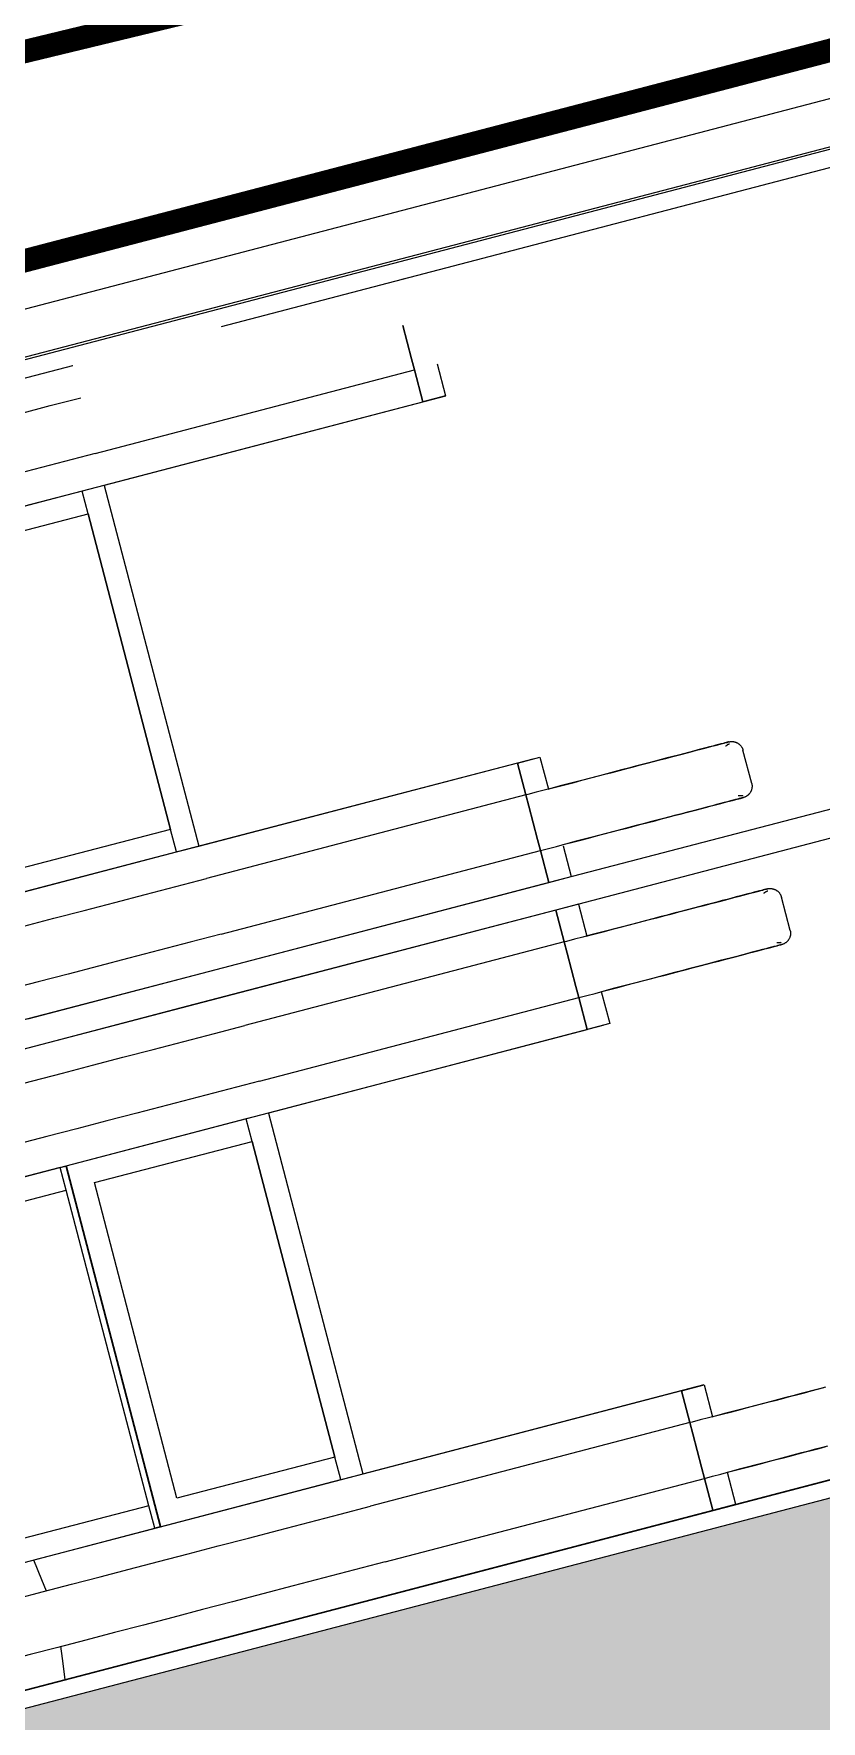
# Model space of a CAD drawing. Header units: millimetres. Extents: x -100356 to 314685, y 446 to 1273965.
# Drawn here: x 99951 to 101640, y 622019 to 625640 of the extents above; entities that cross this region are included whole.
import ezdxf

# ---------------------------------------------------------------- set-up
doc = ezdxf.new("R2010")
doc.units = ezdxf.units.MM
doc.linetypes.add('Dash', pattern=[6, 3, -3])
doc.linetypes.add('DASHED2', pattern=[0.375, 0.25, -0.125])
for name, color, linetype, lineweight in [('20180221 BF$0$TUONG 2', 2, 'Continuous', 25), ('@ color hatch', 7, 'Continuous', 13), ('gf$0$A-_GENM----_M', 7, 'Continuous', 9), ('gf$0$Core - tb$0$1-thaythuong', 9, 'Continuous', 13), ('GJ', 1, 'Continuous', 13), ('KÍNH', 150, 'Continuous', 9)]:
    doc.layers.add(name, color=color, linetype=linetype, lineweight=lineweight)

# ---------------------------------------------------------------- blocks, each defined once
blk = doc.blocks.new('SITE')
at = {"layer": 'GJ', "color": 2, "linetype": 'DASHED2', "ltscale": 200, "const_width": 50, "elevation": 0}
blk.add_lwpolyline([(-1160.8, 11822.6), (38571.9, 16750.1), (72293.8, 20682), (72665.9, 20725.4), (70991.8, 24794), (67558.7, 33008.6), (67488.7, 32988.2), (63297, 41856.2), (55641.1, 39398.5), (32498, 31968.9), (30483.5, 38296.4), (27912.2, 37565.9), (20347.2, 35807.5), (-530.8, 30760.1), (-1186, 35376.6)], dxfattribs=at)
blk = doc.blocks.new('escalator')
at = {"layer": '20180221 BF$0$TUONG 2', "ltscale": 0.5}
blk.add_lwpolyline([(0, 0), (13000, 0), (13000, -2800), (0, -2800)], close=True, dxfattribs=at)
blk.add_lwpolyline([(0, -2762.2), (12239.7, -2762.2)], dxfattribs=at)
at = {"layer": 'gf$0$A-_GENM----_M', "color": 25}
for q in [(11350.3, -2762.2), (11750.3, -2762.2)]:
    blk.add_line((11799.4, -2762.2), q, dxfattribs=at)
at = {"layer": 'gf$0$Core - tb$0$1-thaythuong'}
for p, q in [((10571.6, -38), (11020.8, -38)), ((10971.6, -38), (11020.8, -38)), ((10971.6, -38.5), (10971.6, -38)), ((11020.8, -38), (11020.8, -38.5)), ((11350.3, -37.8), (11799.4, -37.8)), ((11750.3, -37.8), (11799.4, -37.8)), ((11799.4, -37.8), (12949.1, -37.8)), ((11727.3, -134.2), (11727.3, -207.8)), ((11727.3, -207.8), (11727.3, -134.2)), ((11727.3, -207.8), (11727.3, -232.7)), ((11727.3, -232.7), (11727.3, -207.8)), ((11019.4, -232.7), (11727.3, -232.7)), ((11727.3, -232.7), (11727.3, -303.5)), ((11727.3, -303.5), (11727.3, -232.7)), ((11777.3, -232.2), (11777.3, -303.5)), ((10291.1, -303.5), (10924.8, -303.5)), ((10971.6, -304), (10571.6, -304)), ((10924.8, -303.5), (11727.3, -303.5)), ((11020.8, -304), (10971.6, -304)), ((10971.6, -354), (10971.6, -304)), ((11777.3, -304), (11020.8, -304)), ((11020.8, -304), (11020.8, -1104)), ((11777.3, -303.5), (11727.3, -303.5)), ((10621.8, -354), (10971.6, -354)), ((10971.6, -1054), (10971.6, -354)), ((10971.6, -354), (10971.6, -1054)), ((10971.6, -1054), (10971.6, -354)), ((10971.6, -1054), (10621.8, -1054)), ((10971.6, -1104), (10971.6, -1054)), ((10924.8, -1104.5), (10291.1, -1104.5)), ((10571.6, -1104), (10971.6, -1104)), ((11727.3, -1104.5), (10924.8, -1104.5)), ((10971.6, -1104), (11020.8, -1104)), ((11020.8, -1104), (11762.1, -1104)), ((11727.3, -1104.5), (11727.3, -1175.3)), ((11727.3, -1175.3), (11727.3, -1104.5)), ((11727.3, -1104.5), (11777.3, -1104.5)), ((11777.3, -1104.5), (11777.3, -1175.8)), ((11727.3, -1175.3), (11019.4, -1175.3)), ((11727.3, -1175.3), (11727.3, -1200.2)), ((11727.3, -1200.2), (11727.3, -1175.3)), ((11727.3, -1200.2), (11727.3, -1273.8)), ((11727.3, -1273.8), (11727.3, -1200.2)), ((12202.3, -1273.8), (12202.3, -1200.2)), ((11019.4, -1298.8), (11727.3, -1298.8)), ((11727.3, -1273.8), (11727.3, -1298.8)), ((11727.3, -1298.8), (11727.3, -1273.8)), ((11727.3, -1298.8), (11727.3, -1369.5)), ((11727.3, -1369.5), (11727.3, -1298.8)), ((11777.3, -1301.5), (11777.3, -1369.5)), ((10291.1, -1369.5), (10924.8, -1369.5)), ((11762.1, -1370), (10571.6, -1370)), ((10924.8, -1369.5), (11727.3, -1369.5)), ((11727.3, -1369.5), (11777.3, -1369.5)), ((12930.8, -1370), (11762.1, -1370)), ((8493.2, -1430), (10571.6, -1430)), ((10924.8, -1430.5), (10291.1, -1430.5)), ((10571.6, -1430), (11762.1, -1430)), ((11727.3, -1430.5), (10924.8, -1430.5)), ((11727.3, -1430.5), (11727.3, -1501.2)), ((11727.3, -1501.2), (11727.3, -1430.5)), ((11777.3, -1430.5), (11727.3, -1430.5)), ((11762.1, -1430), (12930.8, -1430)), ((11777.3, -1430.5), (11777.3, -1501.7)), ((11727.3, -1501.2), (11019.4, -1501.2)), ((11727.3, -1501.2), (11727.3, -1526.2)), ((11727.3, -1526.2), (11727.3, -1501.2)), ((11727.3, -1526.2), (11727.3, -1599.8)), ((11727.3, -1599.8), (11727.3, -1526.2)), ((12202.3, -1599.8), (12202.3, -1526.2)), ((11019.4, -1624.7), (11727.3, -1624.7)), ((11727.3, -1599.8), (11727.3, -1624.7)), ((11727.3, -1624.7), (11727.3, -1599.8)), ((11727.3, -1624.7), (11727.3, -1695.5)), ((11727.3, -1695.5), (11727.3, -1624.7)), ((11777.3, -1624.2), (11777.3, -1695.5)), ((10559.3, -1696), (10159.3, -1696)), ((10291.1, -1695.5), (10924.8, -1695.5)), ((10559.3, -1696), (10571.5, -1696)), ((10559.3, -1746), (10559.3, -1696)), ((10971.6, -1696), (10571.6, -1696)), ((10571.6, -1696), (10571.6, -2496)), ((10573.1, -2496), (10573.1, -1696)), ((10924.8, -1695.5), (11727.3, -1695.5)), ((11020.8, -1696), (10971.6, -1696)), ((10971.6, -1746), (10971.6, -1696)), ((11762.1, -1696), (11020.8, -1696)), ((11020.8, -1696), (11020.8, -2496)), ((11777.3, -1695.5), (11727.3, -1695.5)), ((10209.4, -1746), (10559.3, -1746)), ((10559.3, -2446), (10559.3, -1746)), ((10621.8, -2446), (10621.8, -1746)), ((10621.8, -1746), (10971.6, -1746)), ((10971.6, -2446), (10971.6, -1746)), ((10971.6, -1746), (10971.6, -2446)), ((10971.6, -2446), (10971.6, -1746)), ((10559.3, -2446), (10209.4, -2446)), ((10559.3, -2496), (10559.3, -2446)), ((10971.6, -2446), (10621.8, -2446)), ((10971.6, -2496), (10971.6, -2446)), ((10159.3, -2496), (10559.3, -2496)), ((10924.8, -2496.5), (10291.1, -2496.5)), ((10571.5, -2496), (10559.3, -2496)), ((10571.6, -2496), (10971.6, -2496)), ((11727.3, -2496.5), (10924.8, -2496.5)), ((10971.6, -2496), (11020.8, -2496)), ((11020.8, -2496), (11777.3, -2496)), ((11727.3, -2496.5), (11727.3, -2567.3)), ((11727.3, -2567.3), (11727.3, -2496.5)), ((11727.3, -2496.5), (11777.3, -2496.5)), ((11777.3, -2496.5), (11777.3, -2567.8)), ((11727.3, -2567.3), (11019.4, -2567.3)), ((11727.3, -2567.3), (11727.3, -2592.2)), ((11727.3, -2592.2), (11727.3, -2567.3)), ((11727.3, -2592.2), (11727.3, -2665.8)), ((11727.3, -2665.8), (11727.3, -2592.2)), ((11727.3, -2665.8), (11727.3, -2690.8)), ((11727.3, -2690.8), (11727.3, -2665.8)), ((11019.4, -2690.8), (11727.3, -2690.8)), ((11727.3, -2690.8), (11727.3, -2761.5)), ((11727.3, -2761.5), (11727.3, -2690.8)), ((11777.3, -2690.3), (11777.3, -2761.5)), ((11350.3, -2762.2), (2690, -2762.2)), ((10571.6, -2762), (8493.2, -2762)), ((8944.3, -2761.5), (10291.1, -2761.5)), ((10291.1, -2761.5), (10924.8, -2761.5)), ((11020.8, -2762), (10571.6, -2762)), ((10924.8, -2761.5), (11727.3, -2761.5)), ((10971.6, -2762), (10971.6, -2761.5)), ((11020.8, -2762), (10971.6, -2762)), ((11020.8, -2761.5), (11020.8, -2762)), ((12930.8, -2762), (11020.8, -2762)), ((11727.3, -2761.5), (11777.3, -2761.5)), ((12949.1, -2762.2), (11799.4, -2762.2))]:
    blk.add_line(p, q, dxfattribs=at)
at = {"layer": 'gf$0$Core - tb$0$1-thaythuong', "flags": 128}
for points in [[(10173.1, -109.2), (10232.9, -109.2), (10294, -109.2), (10356.2, -109.2), (10419.6, -109.2), (10483.8, -109.2), (10549, -109.2), (10614.9, -109.2), (10681.4, -109.2), (10748.5, -109.2), (10816, -109.2), (10883.8, -109.2), (10951.8, -109.2), (11019.4, -109.2)], [(11019.4, -232.7), (10951.2, -232.7), (10883.2, -232.7), (10815.3, -232.7), (10747.8, -232.7), (10680.8, -232.7), (10614.2, -232.7), (10548.4, -232.7), (10483.2, -232.7), (10419, -232.7), (10355.7, -232.7), (10293.4, -232.7), (10232.3, -232.7), (10173.1, -232.7)], [(10173.1, -1175.3), (10232.9, -1175.3), (10294, -1175.3), (10356.2, -1175.3), (10419.6, -1175.3), (10483.8, -1175.3), (10549, -1175.3), (10614.9, -1175.3), (10681.4, -1175.3), (10748.5, -1175.3), (10816, -1175.3), (10883.8, -1175.3), (10951.8, -1175.3), (11019.4, -1175.3)], [(12177.4, -1175.3), (12177, -1175.3), (12175.9, -1175.3), (12174.1, -1175.3), (12171.6, -1175.3), (12168.4, -1175.3), (12164.5, -1175.3), (12159.9, -1175.3), (12154.5, -1175.3), (12148.5, -1175.3), (12141.9, -1175.3), (12134.5, -1175.3), (12126.5, -1175.3), (12117.9, -1175.3), (12108.6, -1175.3), (12098.8, -1175.3), (12088.3, -1175.3), (12077.3, -1175.3), (12065.7, -1175.3), (12053.5, -1175.3), (12040.9, -1175.3), (12027.7, -1175.3), (12014.1, -1175.3), (12000, -1175.3), (11985.5, -1175.3), (11970.5, -1175.3), (11955.2, -1175.3), (11939.5, -1175.3), (11923.4, -1175.3), (11907.1, -1175.3), (11890.4, -1175.3), (11873.5, -1175.3), (11856.4, -1175.3), (11839, -1175.3), (11821.5, -1175.3), (11803.8, -1175.3), (11786, -1175.3), (11768.2, -1175.3), (11750.2, -1175.3), (11732.2, -1175.3), (11727.3, -1175.3)], [(11777.3, -1175.3), (11781.2, -1175.3), (11799, -1175.3), (11816.8, -1175.3), (11834.3, -1175.3), (11851.7, -1175.3), (11868.9, -1175.3), (11885.9, -1175.3), (11902.6, -1175.3), (11919, -1175.3), (11935.2, -1175.3), (11951, -1175.3), (11966.4, -1175.3), (11981.5, -1175.3), (11996.1, -1175.3), (12010.3, -1175.3), (12024.1, -1175.3), (12037.4, -1175.3), (12050.2, -1175.3), (12062.5, -1175.3), (12074.2, -1175.3), (12085.4, -1175.3), (12096, -1175.3), (12106, -1175.3), (12115.5, -1175.3), (12124.3, -1175.3), (12132.4, -1175.3), (12139.9, -1175.3), (12146.8, -1175.3), (12153, -1175.3), (12158.5, -1175.3), (12163.3, -1175.3), (12167.4, -1175.3), (12170.8, -1175.3), (12173.5, -1175.3), (12175.5, -1175.3), (12176.8, -1175.3), (12177.4, -1175.3), (12177.4, -1175.3)], [(12177.4, -1180.3), (12176.6, -1180.3), (12175.8, -1180.3), (12175, -1180.4), (12174.2, -1180.5), (12173.4, -1180.7), (12172.6, -1180.8), (12171.9, -1181.1), (12171.1, -1181.3), (12170.3, -1181.6), (12169.6, -1181.8), (12168.9, -1182.2), (12168.2, -1182.5)], [(12177.4, -1175.3), (12178.4, -1175.3), (12179.4, -1175.4), (12180.4, -1175.5), (12181.4, -1175.6), (12182.3, -1175.8), (12183.3, -1176), (12184.3, -1176.2), (12185.2, -1176.5), (12186.2, -1176.9), (12187.1, -1177.2), (12188, -1177.7), (12188.9, -1178.1), (12189.8, -1178.6), (12190.6, -1179.1), (12191.5, -1179.6), (12192.3, -1180.2), (12193.1, -1180.8), (12193.8, -1181.5), (12194.6, -1182.1), (12195.3, -1182.8), (12196, -1183.6), (12196.6, -1184.3), (12197.2, -1185.1), (12197.8, -1185.9), (12198.4, -1186.8), (12198.9, -1187.6), (12199.4, -1188.5), (12199.9, -1189.4), (12200.3, -1190.3), (12200.7, -1191.2), (12201, -1192.1), (12201.3, -1193.1), (12201.6, -1194), (12201.8, -1195), (12202, -1196), (12202.1, -1197), (12202.2, -1198), (12202.3, -1199), (12202.3, -1200), (12202.3, -1200.2)], [(11019.4, -1298.8), (10951.2, -1298.8), (10883.2, -1298.8), (10815.3, -1298.8), (10747.8, -1298.8), (10680.8, -1298.8), (10614.2, -1298.8), (10548.4, -1298.8), (10483.2, -1298.8), (10419, -1298.8), (10355.7, -1298.8), (10293.4, -1298.8), (10232.3, -1298.8), (10173.1, -1298.8)], [(11727.3, -1298.8), (11745.3, -1298.8), (11763.3, -1298.8), (11781.2, -1298.8), (11799, -1298.8), (11816.8, -1298.8), (11834.3, -1298.8), (11851.7, -1298.8), (11868.9, -1298.8), (11885.9, -1298.8), (11902.6, -1298.8), (11919, -1298.8), (11935.2, -1298.8), (11951, -1298.8), (11966.4, -1298.8), (11981.5, -1298.8), (11996.1, -1298.8), (12010.3, -1298.8), (12024.1, -1298.8), (12037.4, -1298.8), (12050.2, -1298.8), (12062.5, -1298.8), (12074.2, -1298.8), (12085.4, -1298.8), (12096, -1298.8), (12106, -1298.8), (12115.5, -1298.8), (12124.3, -1298.8), (12132.4, -1298.8), (12139.9, -1298.8), (12146.8, -1298.8), (12153, -1298.8), (12158.5, -1298.8), (12163.3, -1298.8), (12167.4, -1298.8), (12170.8, -1298.8), (12173.5, -1298.8), (12175.5, -1298.8), (12176.8, -1298.8), (12177.4, -1298.8), (12177.4, -1298.8)], [(12177.4, -1298.8), (12177, -1298.8), (12175.9, -1298.8), (12174.1, -1298.8), (12171.6, -1298.8), (12168.4, -1298.8), (12164.5, -1298.8), (12159.9, -1298.8), (12154.5, -1298.8), (12148.5, -1298.8), (12141.9, -1298.8), (12134.5, -1298.8), (12126.5, -1298.8), (12117.9, -1298.8), (12108.6, -1298.8), (12098.8, -1298.8), (12088.3, -1298.8), (12077.3, -1298.8), (12065.7, -1298.8), (12053.5, -1298.8), (12040.9, -1298.8), (12027.7, -1298.8), (12014.1, -1298.8), (12000, -1298.8), (11985.5, -1298.8), (11970.5, -1298.8), (11955.2, -1298.8), (11939.5, -1298.8), (11923.4, -1298.8), (11907.1, -1298.8), (11890.4, -1298.8), (11873.5, -1298.8), (11856.4, -1298.8), (11839, -1298.8), (11821.5, -1298.8), (11803.8, -1298.8), (11786, -1298.8), (11777.3, -1298.8)], [(12168, -1291.4), (12168.7, -1291.8), (12169.4, -1292.1), (12170.1, -1292.4), (12170.9, -1292.7), (12171.7, -1292.9), (12172.4, -1293.1), (12173.2, -1293.3), (12174, -1293.5), (12174.8, -1293.6), (12175.6, -1293.7), (12176.4, -1293.7), (12177.2, -1293.8), (12177.4, -1293.8)], [(12202.3, -1273.8), (12202.3, -1274.8), (12202.3, -1275.8), (12202.2, -1276.8), (12202, -1277.8), (12201.8, -1278.8), (12201.6, -1279.7), (12201.4, -1280.7), (12201.1, -1281.7), (12200.7, -1282.6), (12200.4, -1283.5), (12200, -1284.4), (12199.5, -1285.3), (12199, -1286.2), (12198.5, -1287.1), (12198, -1287.9), (12197.4, -1288.7), (12196.8, -1289.5), (12196.2, -1290.3), (12195.5, -1291), (12194.8, -1291.7), (12194, -1292.4), (12193.3, -1293), (12192.5, -1293.7), (12191.7, -1294.3), (12190.9, -1294.8), (12190, -1295.3), (12189.1, -1295.8), (12188.3, -1296.3), (12187.4, -1296.7), (12186.4, -1297.1), (12185.5, -1297.4), (12184.5, -1297.7), (12183.6, -1298), (12182.6, -1298.2), (12181.6, -1298.4), (12180.6, -1298.6), (12179.6, -1298.7), (12178.6, -1298.7), (12177.7, -1298.8), (12177.4, -1298.8)], [(10173.1, -1501.2), (10232.9, -1501.2), (10294, -1501.2), (10356.2, -1501.2), (10419.6, -1501.2), (10483.8, -1501.2), (10549, -1501.2), (10614.9, -1501.2), (10681.4, -1501.2), (10748.5, -1501.2), (10816, -1501.2), (10883.8, -1501.2), (10951.8, -1501.2), (11019.4, -1501.2)], [(12177.4, -1501.2), (12177, -1501.2), (12175.9, -1501.2), (12174.1, -1501.2), (12171.6, -1501.2), (12168.4, -1501.2), (12164.5, -1501.2), (12159.9, -1501.2), (12154.5, -1501.2), (12148.5, -1501.2), (12141.9, -1501.2), (12134.5, -1501.2), (12126.5, -1501.2), (12117.9, -1501.2), (12108.6, -1501.2), (12098.8, -1501.2), (12088.3, -1501.2), (12077.3, -1501.2), (12065.7, -1501.2), (12053.5, -1501.2), (12040.9, -1501.2), (12027.7, -1501.2), (12014.1, -1501.2), (12000, -1501.2), (11985.5, -1501.2), (11970.5, -1501.2), (11955.2, -1501.2), (11939.5, -1501.2), (11923.4, -1501.2), (11907.1, -1501.2), (11890.4, -1501.2), (11873.5, -1501.2), (11856.4, -1501.2), (11839, -1501.2), (11821.5, -1501.2), (11803.8, -1501.2), (11786, -1501.2), (11768.2, -1501.2), (11750.2, -1501.2), (11732.2, -1501.2), (11727.3, -1501.2)], [(11777.3, -1501.2), (11781.2, -1501.2), (11799, -1501.2), (11816.8, -1501.2), (11834.3, -1501.2), (11851.7, -1501.2), (11868.9, -1501.2), (11885.9, -1501.2), (11902.6, -1501.2), (11919, -1501.2), (11935.2, -1501.2), (11951, -1501.2), (11966.4, -1501.2), (11981.5, -1501.2), (11996.1, -1501.2), (12010.3, -1501.2), (12024.1, -1501.2), (12037.4, -1501.2), (12050.2, -1501.2), (12062.5, -1501.2), (12074.2, -1501.2), (12085.4, -1501.2), (12096, -1501.2), (12106, -1501.2), (12115.5, -1501.2), (12124.3, -1501.2), (12132.4, -1501.2), (12139.9, -1501.2), (12146.8, -1501.2), (12153, -1501.2), (12158.5, -1501.2), (12163.3, -1501.2), (12167.4, -1501.2), (12170.8, -1501.2), (12173.5, -1501.2), (12175.5, -1501.2), (12176.8, -1501.2), (12177.4, -1501.2), (12177.4, -1501.2)], [(12177.4, -1506.2), (12176.6, -1506.3), (12175.8, -1506.3), (12175, -1506.4), (12174.2, -1506.5), (12173.4, -1506.6), (12172.6, -1506.8), (12171.9, -1507), (12171.1, -1507.2), (12170.3, -1507.5), (12169.6, -1507.8), (12168.9, -1508.1), (12168.2, -1508.5), (12167.5, -1508.9)], [(12177.4, -1501.2), (12178.4, -1501.3), (12179.4, -1501.3), (12180.4, -1501.4), (12181.4, -1501.6), (12182.3, -1501.7), (12183.3, -1502), (12184.3, -1502.2), (12185.2, -1502.5), (12186.2, -1502.8), (12187.1, -1503.2), (12188, -1503.6), (12188.9, -1504.1), (12189.8, -1504.5), (12190.6, -1505), (12191.5, -1505.6), (12192.3, -1506.2), (12193.1, -1506.8), (12193.8, -1507.4), (12194.6, -1508.1), (12195.3, -1508.8), (12196, -1509.5), (12196.6, -1510.3), (12197.2, -1511.1), (12197.8, -1511.9), (12198.4, -1512.7), (12198.9, -1513.6), (12199.4, -1514.4), (12199.9, -1515.3), (12200.3, -1516.2), (12200.7, -1517.2), (12201, -1518.1), (12201.3, -1519), (12201.6, -1520), (12201.8, -1521), (12202, -1522), (12202.1, -1522.9), (12202.2, -1523.9), (12202.3, -1524.9), (12202.3, -1525.9), (12202.3, -1526.2)], [(11019.4, -1624.7), (10951.2, -1624.7), (10883.2, -1624.7), (10815.3, -1624.7), (10747.8, -1624.7), (10680.8, -1624.7), (10614.2, -1624.7), (10548.4, -1624.7), (10483.2, -1624.7), (10419, -1624.7), (10355.7, -1624.7), (10293.4, -1624.7), (10232.3, -1624.7), (10173.1, -1624.7)], [(11727.3, -1624.7), (11745.3, -1624.7), (11763.3, -1624.7), (11781.2, -1624.7), (11799, -1624.7), (11816.8, -1624.7), (11834.3, -1624.7), (11851.7, -1624.7), (11868.9, -1624.7), (11885.9, -1624.7), (11902.6, -1624.7), (11919, -1624.7), (11935.2, -1624.7), (11951, -1624.7), (11966.4, -1624.7), (11981.5, -1624.7), (11996.1, -1624.7), (12010.3, -1624.7), (12024.1, -1624.7), (12037.4, -1624.7), (12050.2, -1624.7), (12062.5, -1624.7), (12074.2, -1624.7), (12085.4, -1624.7), (12096, -1624.7), (12106, -1624.7), (12115.5, -1624.7), (12124.3, -1624.7), (12132.4, -1624.7), (12139.9, -1624.7), (12146.8, -1624.7), (12153, -1624.7), (12158.5, -1624.7), (12163.3, -1624.7), (12167.4, -1624.7), (12170.8, -1624.7), (12173.5, -1624.7), (12175.5, -1624.7), (12176.8, -1624.7), (12177.4, -1624.7), (12177.4, -1624.7)], [(12177.4, -1624.7), (12177, -1624.7), (12175.9, -1624.7), (12174.1, -1624.7), (12171.6, -1624.7), (12168.4, -1624.7), (12164.5, -1624.7), (12159.9, -1624.7), (12154.5, -1624.7), (12148.5, -1624.7), (12141.9, -1624.7), (12134.5, -1624.7), (12126.5, -1624.7), (12117.9, -1624.7), (12108.6, -1624.7), (12098.8, -1624.7), (12088.3, -1624.7), (12077.3, -1624.7), (12065.7, -1624.7), (12053.5, -1624.7), (12040.9, -1624.7), (12027.7, -1624.7), (12014.1, -1624.7), (12000, -1624.7), (11985.5, -1624.7), (11970.5, -1624.7), (11955.2, -1624.7), (11939.5, -1624.7), (11923.4, -1624.7), (11907.1, -1624.7), (11890.4, -1624.7), (11873.5, -1624.7), (11856.4, -1624.7), (11839, -1624.7), (11821.5, -1624.7), (11803.8, -1624.7), (11786, -1624.7), (11777.3, -1624.7)], [(12168, -1617.4), (12168.7, -1617.7), (12169.4, -1618.1), (12170.1, -1618.4), (12170.9, -1618.6), (12171.7, -1618.9), (12172.4, -1619.1), (12173.2, -1619.3), (12174, -1619.4), (12174.8, -1619.6), (12175.6, -1619.6), (12176.4, -1619.7), (12177.2, -1619.7), (12177.4, -1619.7)], [(12202.3, -1599.8), (12202.3, -1600.8), (12202.3, -1601.8), (12202.2, -1602.8), (12202, -1603.8), (12201.8, -1604.8), (12201.6, -1605.7), (12201.4, -1606.7), (12201.1, -1607.6), (12200.7, -1608.6), (12200.4, -1609.5), (12200, -1610.4), (12199.5, -1611.3), (12199, -1612.2), (12198.5, -1613.1), (12198, -1613.9), (12197.4, -1614.7), (12196.8, -1615.5), (12196.1, -1616.3), (12195.5, -1617), (12194.7, -1617.7), (12194, -1618.4), (12193.3, -1619), (12192.5, -1619.6), (12191.7, -1620.2), (12190.8, -1620.8), (12190, -1621.3), (12189.1, -1621.8), (12188.2, -1622.2), (12187.3, -1622.7), (12186.4, -1623), (12185.5, -1623.4), (12184.5, -1623.7), (12183.5, -1624), (12182.6, -1624.2), (12181.6, -1624.4), (12180.6, -1624.5), (12179.6, -1624.6), (12178.6, -1624.7), (12177.6, -1624.7), (12177.4, -1624.7)], [(10300.6, -2568.1), (10297.1, -2541.9), (10291.1, -2496.5)], [(10173.1, -2567.3), (10232.9, -2567.3), (10294, -2567.3), (10356.2, -2567.3), (10419.6, -2567.3), (10483.8, -2567.3), (10549, -2567.3), (10614.9, -2567.3), (10681.4, -2567.3), (10748.5, -2567.3), (10816, -2567.3), (10883.8, -2567.3), (10951.8, -2567.3), (11019.4, -2567.3)], [(12027.7, -2567.3), (12014.1, -2567.3), (12000, -2567.3), (11985.5, -2567.3), (11970.5, -2567.3), (11955.2, -2567.3), (11939.5, -2567.3), (11923.4, -2567.3), (11907.1, -2567.3), (11890.4, -2567.3), (11873.5, -2567.3), (11856.4, -2567.3), (11839, -2567.3), (11821.5, -2567.3), (11803.8, -2567.3), (11786, -2567.3), (11768.2, -2567.3), (11750.2, -2567.3), (11732.2, -2567.3), (11727.3, -2567.3)], [(11777.3, -2567.3), (11781.2, -2567.3), (11799, -2567.3), (11816.8, -2567.3), (11834.3, -2567.3), (11851.7, -2567.3), (11868.9, -2567.3), (11885.9, -2567.3), (11902.6, -2567.3), (11919, -2567.3), (11935.2, -2567.3), (11951, -2567.3), (11966.4, -2567.3), (11981.5, -2567.3), (11996.1, -2567.3), (12010.3, -2567.3), (12024.1, -2567.3)], [(11019.4, -2690.8), (10951.2, -2690.8), (10883.2, -2690.8), (10815.3, -2690.8), (10747.8, -2690.8), (10680.8, -2690.8), (10614.2, -2690.8), (10548.4, -2690.8), (10483.2, -2690.8), (10419, -2690.8), (10355.7, -2690.8), (10293.4, -2690.8), (10232.3, -2690.8), (10173.1, -2690.8)], [(10291.1, -2761.5), (10297.1, -2716), (10300.6, -2689.7)], [(11727.3, -2690.8), (11745.3, -2690.8), (11763.3, -2690.8), (11781.2, -2690.8), (11799, -2690.8), (11816.8, -2690.8), (11834.3, -2690.8), (11851.7, -2690.8), (11868.9, -2690.8), (11885.9, -2690.8), (11902.6, -2690.8), (11919, -2690.8), (11935.2, -2690.8), (11951, -2690.8), (11966.4, -2690.8), (11981.5, -2690.8), (11996.1, -2690.8)], [(12000, -2690.8), (11985.5, -2690.8), (11970.5, -2690.8), (11955.2, -2690.8), (11939.5, -2690.8), (11923.4, -2690.8), (11907.1, -2690.8), (11890.4, -2690.8), (11873.5, -2690.8), (11856.4, -2690.8), (11839, -2690.8), (11821.5, -2690.8), (11803.8, -2690.8), (11786, -2690.8), (11777.3, -2690.8)]]:
    blk.add_lwpolyline(points, dxfattribs=at)

msp = doc.modelspace()

# ---------------------------------------------------------------- hatches: boundary and pattern name
at = {"layer": '@ color hatch'}
h = msp.add_hatch(color=31, dxfattribs=at)
edge = h.paths.add_edge_path()
edge.add_line((42290.9, 633001.9), (42290.9, 632800.4))
edge.add_line((42290.9, 632800.4), (38141.1, 632804.9))
edge.add_line((38141.1, 632804.9), (38141.1, 630305))
edge.add_line((38141.1, 630305), (39541.1, 630305))
edge.add_line((39541.1, 630305), (39541.1, 625904.9))
edge.add_line((39541.1, 625904.9), (38141.1, 625905.3))
edge.add_line((38141.1, 625905.3), (38141.1, 621702.8))
edge.add_line((38141.1, 621702.8), (32440.7, 621701.9))
edge.add_line((32440.7, 621701.9), (32441.1, 612502))
edge.add_line((32441.1, 612502), (42140.7, 612502))
edge.add_line((42140.7, 612502), (42145.7, 621902))
edge.add_line((42145.7, 621902), (46565.7, 621902))
edge.add_line((46565.7, 621902), (46565.9, 614202.1))
edge.add_line((46565.9, 614202.1), (42398.1, 614202.1))
edge.add_line((42398.1, 614202.1), (42398.1, 612502))
edge.add_line((42398.1, 612502), (43815.9, 612502))
edge.add_line((43815.9, 612502), (43815.9, 608655.1))
edge.add_line((43815.9, 608655.1), (43815.9, 607252))
edge.add_line((43815.9, 607252), (43815.9, 602002))
edge.add_line((43815.9, 602002), (41335.5, 602002.1))
edge.add_line((41335.5, 602002.1), (41339.9, 590802))
edge.add_line((41339.9, 590802), (81540.3, 590804.9))
edge.add_line((81540.3, 590804.9), (81540.5, 596954.9))
edge.add_line((81540.5, 596954.9), (81541, 596955))
edge.add_line((81541, 596955), (81540.9, 605606.3))
edge.add_line((81540.9, 605606.3), (136487.6, 612188.1))
edge.add_line((136487.6, 612188.1), (134542.3, 628433.6))
edge.add_line((134542.3, 628433.6), (131695.4, 627410.8))
edge.add_line((131695.4, 627410.8), (132214.6, 623057))
edge.add_line((132214.6, 623057), (126157.9, 622331.5))
edge.add_line((126157.9, 622331.5), (125805.4, 625294.6))
edge.add_line((125805.4, 625294.6), (118785.3, 622772.5))
edge.add_line((118785.3, 622772.5), (118790.5, 622729.1))
edge.add_line((118790.5, 622729.1), (105873.9, 621172.8))
edge.add_line((105873.9, 621172.8), (105254.3, 626336.7))
edge.add_line((105254.3, 626336.7), (101939.4, 625470.5))
edge.add_line((101939.4, 625470.5), (102649, 622756.7))
edge.add_line((102649, 622756.7), (90071.8, 619468))
edge.add_line((90071.8, 619468), (89361.6, 622184.2))
edge.add_line((89361.6, 622184.2), (87992.1, 621826.4))
edge.add_arc((86677.6, 626857.5), 5200, 187.9646, 284.6429, ccw=False)
edge.add_line((81527.8, 626137), (81224.4, 628305))
edge.add_line((81224.4, 628305), (79894.9, 628305))
edge.add_line((79894.9, 628305), (79894.9, 633005))
edge.add_line((79894.9, 633005), (42290.9, 633001.9))
h.paths.add_polyline_path([(62190.7, 621901.9), (68940.7, 621901.9), (68940.7, 605683.8), (64840.7, 605683.8), (64840.7, 607183.8), (63470.9, 607180.7), (63470.7, 613071.9), (63540.7, 613071.9), (63540.9, 619302), (62190.8, 619302.1)], flags=16)

# ---------------------------------------------------------------- linework, layer by layer
at = {"color": 3, "linetype": 'Dash', "ltscale": 30, "const_width": 50, "elevation": 0}
msp.add_lwpolyline([(136710.4, 612010.3), (81740.8, 605425.8), (81740.2, 590605.1), (41140, 590602), (41135.4, 602202.1), (41139.7, 602202), (41139.8, 612302), (32240.9, 612302), (32240.9, 621902), (34740.9, 621902), (34741.1, 623405.1), (32240.9, 623402), (32240.9, 633002), (42090.9, 633001.9), (42090.9, 633201.9), (80094.9, 633201.9), (80094.9, 628505), (81398.4, 628505), (81725.8, 626164.7, 0.44878), (87941.6, 622019.9), (110701.8, 627966.7)], format="xyb", dxfattribs=at)
at = {"layer": 'KÍNH', "elevation": 0}
for points in [[(136710.4, 612010.3), (81740.8, 605425.8), (81740.2, 590605.1), (41140, 590602), (41135.4, 602202.1), (42141.7, 602202), (42141.7, 602202), (43615.9, 602202), (43615.9, 612302), (32240.9, 612302), (32240.9, 621902), (34740.9, 621902), (34741.1, 623405.1), (32240.9, 623402), (32240.9, 633002), (42090.9, 633001.9), (42090.9, 633201.9), (80094.9, 633201.9), (80094.9, 628505), (81398.4, 628505), (81725.8, 626164.7, 0.44878), (87941.6, 622019.9), (110701.8, 627966.7)], [(136599.2, 612097.7), (81640.9, 605514.5), (81640.3, 590705.1), (41239.9, 590702), (41235.4, 602102.1), (42241.7, 602102), (42241.7, 602102), (43715.9, 602102), (43715.9, 612402), (32340.9, 612402), (32340.9, 621802), (34840.9, 621802), (34841.1, 623505.2), (32340.9, 623502.1), (32340.9, 632902), (42190.9, 632901.9), (42190.9, 633101.9), (79994.9, 633101.9), (79994.9, 628405), (81311.4, 628405), (81626.8, 626150.8, 0.44878), (87966.8, 621923.2), (110685.9, 627859.2)], [(136488, 612185.1), (81540.9, 605603.2), (81540.3, 590805.1), (41339.9, 590802), (41335.5, 602002.1), (42341.7, 602002), (42341.7, 602002), (43815.9, 602002), (43815.9, 612502), (32440.9, 612502), (32440.9, 621702), (34940.9, 621702), (34941.1, 623605.3), (32440.9, 623602.2), (32440.9, 632802), (42290.9, 632801.9), (42290.9, 633001.9), (79894.9, 633001.9), (79894.9, 628305), (81224.4, 628305), (81527.8, 626137, 0.44878), (87992.1, 621826.4), (110670.1, 627751.7)]]:
    msp.add_lwpolyline(points, format="xyb", dxfattribs=at)

# ---------------------------------------------------------------- block references
at = {"layer": '20180221 BF$0$TUONG 2', "rotation": 14.65371874512413}
msp.add_blockref('escalator', (89363.5, 622176.9, 0), dxfattribs=at)
at = {"layer": 'GJ'}
msp.add_blockref('SITE', (82927, 590602.1, 0), dxfattribs=at)

doc.saveas('drawing.dxf')
